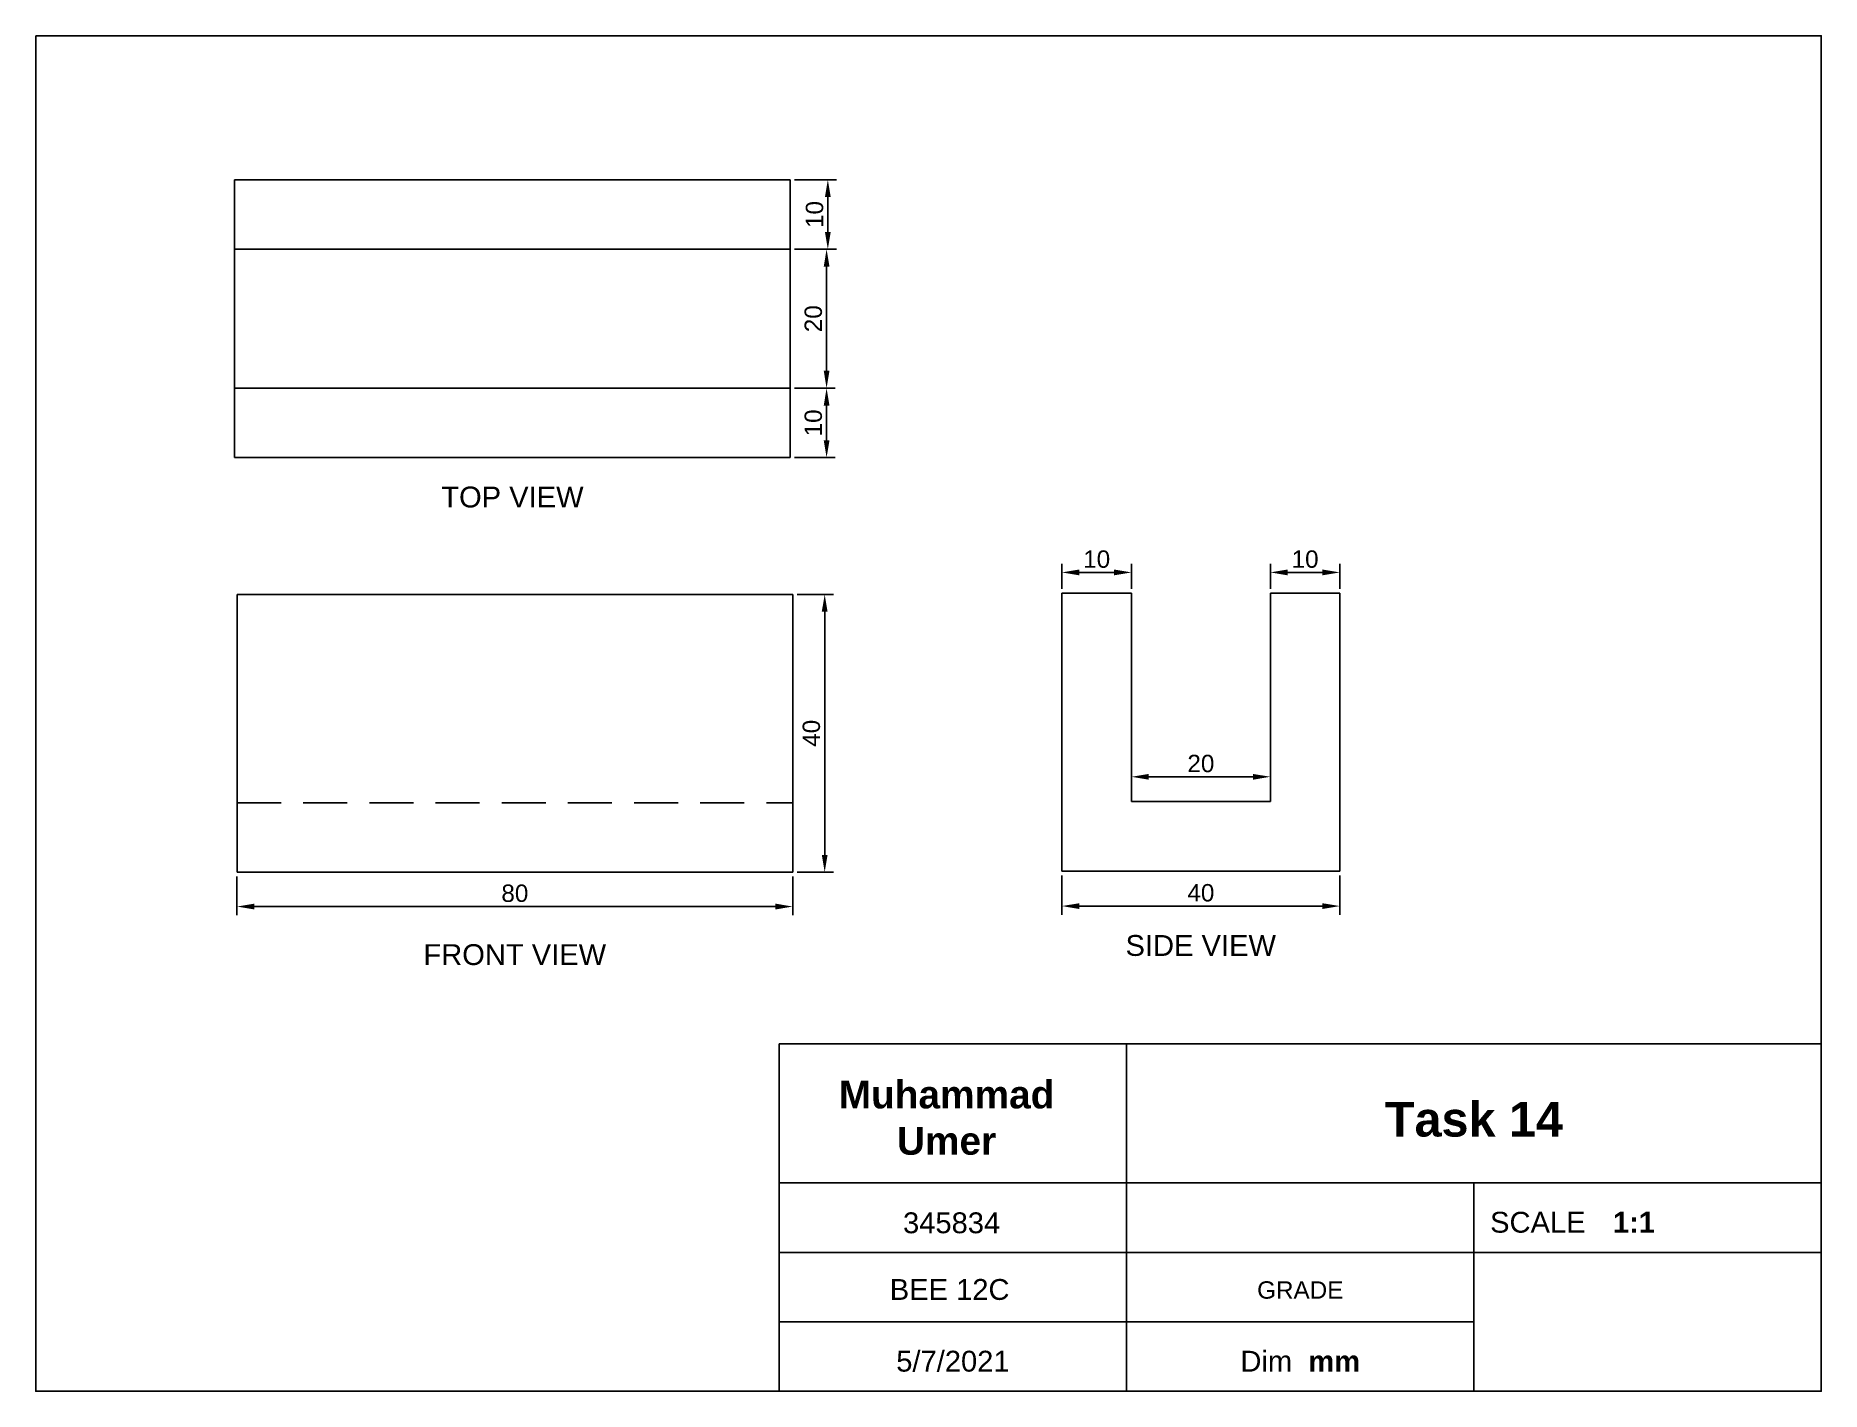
# Paper-space layout 'Layout2' of a CAD drawing. Header units: millimetres. Extents: x 0 to 257, y 0 to 195.
import ezdxf

# ---------------------------------------------------------------- set-up
doc = ezdxf.new("R2010")
doc.units = ezdxf.units.MM
doc.linetypes.add('HIDDEN', pattern=[9.525, 6.35, -3.175])
doc.styles.get("Standard").update_dxf_attribs({"font": 'arial.ttf'})
doc.dimstyles.new('ISO-25', dxfattribs={"dimtxt": 2.5, "dimasz": 2.5, "dimexe": 1.25, "dimexo": 0.625, "dimtad": 1, "dimtxsty": 'Standard', "dimcen": 2.5, "dimadec": 0, "dimazin": 0, "dimtfac": 1, "dimtmove": 0, "dimatfit": 3, "dimfxl": 1, "dimarcsym": 0})

# ---------------------------------------------------------------- blocks, each defined once
blk = doc.blocks.new('*D0')
at = {"color": 0, "linetype": 'ByBlock', "lineweight": -2, "transparency": 16777216}
for p, q in [((109.29, 144.32), (115.14, 144.32)), ((113.89, 136.82), (113.89, 141.82)), ((109.29, 134.32), (115.14, 134.32))]:
    blk.add_line(p, q, dxfattribs=at)
at = {"color": 0, "linetype": 'ByBlock', "transparency": 16777216}
for points in [[(113.48, 141.82), (114.31, 141.82), (113.89, 144.32)], [(113.48, 136.82), (114.31, 136.82), (113.89, 134.32)]]:
    blk.add_solid(points, dxfattribs=at)
at = {"layer": 'Defpoints', "color": 0, "linetype": 'ByBlock', "transparency": 16777216}
for p in [(108.67, 144.32), (113.89, 144.32), (108.67, 134.32)]:
    blk.add_point(p, dxfattribs=at)
at = {"color": 0, "linetype": 'ByBlock', "transparency": 16777216, "insert": (111.99, 139.32), "char_height": 2.5, "attachment_point": 5, "rotation": 90}
blk.add_mtext('10', dxfattribs=at)
blk = doc.blocks.new('*D1')
at = {"color": 0, "linetype": 'ByBlock', "lineweight": -2, "transparency": 16777216}
for p, q in [((109.29, 174.32), (115.32, 174.32)), ((114.07, 166.82), (114.07, 171.82)), ((109.29, 164.32), (115.32, 164.32))]:
    blk.add_line(p, q, dxfattribs=at)
at = {"color": 0, "linetype": 'ByBlock', "transparency": 16777216}
for points in [[(113.65, 171.82), (114.49, 171.82), (114.07, 174.32)], [(113.65, 166.82), (114.49, 166.82), (114.07, 164.32)]]:
    blk.add_solid(points, dxfattribs=at)
at = {"layer": 'Defpoints', "color": 0, "linetype": 'ByBlock', "transparency": 16777216}
for p in [(108.67, 174.32), (114.07, 174.32), (108.67, 164.32)]:
    blk.add_point(p, dxfattribs=at)
at = {"color": 0, "linetype": 'ByBlock', "transparency": 16777216, "insert": (112.17, 169.32), "char_height": 2.5, "attachment_point": 5, "rotation": 90}
blk.add_mtext('10', dxfattribs=at)
blk = doc.blocks.new('*D2')
at = {"color": 0, "linetype": 'ByBlock', "lineweight": -2, "transparency": 16777216}
for p, q in [((109.29, 164.32), (115.14, 164.32)), ((113.89, 146.82), (113.89, 161.82)), ((109.29, 144.32), (115.14, 144.32))]:
    blk.add_line(p, q, dxfattribs=at)
at = {"color": 0, "linetype": 'ByBlock', "transparency": 16777216}
for points in [[(113.48, 161.82), (114.31, 161.82), (113.89, 164.32)], [(113.48, 146.82), (114.31, 146.82), (113.89, 144.32)]]:
    blk.add_solid(points, dxfattribs=at)
at = {"layer": 'Defpoints', "color": 0, "linetype": 'ByBlock', "transparency": 16777216}
for p in [(108.67, 164.32), (113.89, 164.32), (108.67, 144.32)]:
    blk.add_point(p, dxfattribs=at)
at = {"color": 0, "linetype": 'ByBlock', "transparency": 16777216, "insert": (111.99, 154.32), "char_height": 2.5, "attachment_point": 5, "rotation": 90}
blk.add_mtext('20', dxfattribs=at)
blk = doc.blocks.new('*D3')
at = {"color": 0, "linetype": 'ByBlock', "lineweight": -2, "transparency": 16777216}
for p, q in [((147.77, 74.19), (147.77, 68.52)), ((187.77, 74.19), (187.77, 68.52)), ((150.27, 69.77), (185.27, 69.77))]:
    blk.add_line(p, q, dxfattribs=at)
at = {"color": 0, "linetype": 'ByBlock', "transparency": 16777216}
for points in [[(150.27, 70.18), (150.27, 69.35), (147.77, 69.77)], [(185.27, 70.18), (185.27, 69.35), (187.77, 69.77)]]:
    blk.add_solid(points, dxfattribs=at)
at = {"layer": 'Defpoints', "color": 0, "linetype": 'ByBlock', "transparency": 16777216}
for p in [(147.77, 74.82), (187.77, 74.82), (187.77, 69.77)]:
    blk.add_point(p, dxfattribs=at)
at = {"color": 0, "linetype": 'ByBlock', "transparency": 16777216, "insert": (167.77, 71.67), "char_height": 2.5, "attachment_point": 5}
blk.add_mtext('40', dxfattribs=at)
blk = doc.blocks.new('*D4')
at = {"color": 0, "linetype": 'ByBlock', "lineweight": -2, "transparency": 16777216}
for p, q in [((157.77, 85.44), (157.77, 89.63)), ((160.27, 88.38), (175.27, 88.38)), ((177.77, 85.44), (177.77, 89.63))]:
    blk.add_line(p, q, dxfattribs=at)
at = {"color": 0, "linetype": 'ByBlock', "transparency": 16777216}
for points in [[(160.27, 88.79), (160.27, 87.96), (157.77, 88.38)], [(175.27, 88.79), (175.27, 87.96), (177.77, 88.38)]]:
    blk.add_solid(points, dxfattribs=at)
at = {"layer": 'Defpoints', "color": 0, "linetype": 'ByBlock', "transparency": 16777216}
for p in [(177.77, 88.38), (157.77, 84.82), (177.77, 84.82)]:
    blk.add_point(p, dxfattribs=at)
at = {"color": 0, "linetype": 'ByBlock', "transparency": 16777216, "insert": (167.77, 90.28), "char_height": 2.5, "attachment_point": 5}
blk.add_mtext('20', dxfattribs=at)
blk = doc.blocks.new('*D5')
at = {"color": 0, "linetype": 'ByBlock', "lineweight": -2, "transparency": 16777216}
for p, q in [((147.77, 115.44), (147.77, 119.05)), ((157.77, 115.44), (157.77, 119.05)), ((150.27, 117.8), (155.27, 117.8))]:
    blk.add_line(p, q, dxfattribs=at)
at = {"color": 0, "linetype": 'ByBlock', "transparency": 16777216}
for points in [[(150.27, 118.22), (150.27, 117.38), (147.77, 117.8)], [(155.27, 118.22), (155.27, 117.38), (157.77, 117.8)]]:
    blk.add_solid(points, dxfattribs=at)
at = {"layer": 'Defpoints', "color": 0, "linetype": 'ByBlock', "transparency": 16777216}
for p in [(157.77, 117.8), (147.77, 114.82), (157.77, 114.82)]:
    blk.add_point(p, dxfattribs=at)
at = {"color": 0, "linetype": 'ByBlock', "transparency": 16777216, "insert": (152.77, 119.7), "char_height": 2.5, "attachment_point": 5}
blk.add_mtext('10', dxfattribs=at)
blk = doc.blocks.new('*D6')
at = {"color": 0, "linetype": 'ByBlock', "lineweight": -2, "transparency": 16777216}
for p, q in [((177.77, 115.44), (177.77, 119.05)), ((187.77, 115.44), (187.77, 119.05)), ((180.27, 117.8), (185.27, 117.8))]:
    blk.add_line(p, q, dxfattribs=at)
at = {"color": 0, "linetype": 'ByBlock', "transparency": 16777216}
for points in [[(180.27, 118.22), (180.27, 117.38), (177.77, 117.8)], [(185.27, 118.22), (185.27, 117.38), (187.77, 117.8)]]:
    blk.add_solid(points, dxfattribs=at)
at = {"layer": 'Defpoints', "color": 0, "linetype": 'ByBlock', "transparency": 16777216}
for p in [(187.77, 117.8), (177.77, 114.82), (187.77, 114.82)]:
    blk.add_point(p, dxfattribs=at)
at = {"color": 0, "linetype": 'ByBlock', "transparency": 16777216, "insert": (182.77, 119.7), "char_height": 2.5, "attachment_point": 5}
blk.add_mtext('10', dxfattribs=at)
blk = doc.blocks.new('*D7')
at = {"color": 0, "linetype": 'ByBlock', "lineweight": -2, "transparency": 16777216}
for p, q in [((29.02, 74.02), (29.02, 68.45)), ((109.02, 74.02), (109.02, 68.45)), ((31.52, 69.7), (106.52, 69.7))]:
    blk.add_line(p, q, dxfattribs=at)
at = {"color": 0, "linetype": 'ByBlock', "transparency": 16777216}
for points in [[(31.52, 70.12), (31.52, 69.28), (29.02, 69.7)], [(106.52, 70.12), (106.52, 69.28), (109.02, 69.7)]]:
    blk.add_solid(points, dxfattribs=at)
at = {"layer": 'Defpoints', "color": 0, "linetype": 'ByBlock', "transparency": 16777216}
for p in [(29.02, 74.64), (109.02, 74.64), (109.02, 69.7)]:
    blk.add_point(p, dxfattribs=at)
at = {"color": 0, "linetype": 'ByBlock', "transparency": 16777216, "insert": (69.02, 71.6), "char_height": 2.5, "attachment_point": 5}
blk.add_mtext('80', dxfattribs=at)
blk = doc.blocks.new('*D8')
at = {"color": 0, "linetype": 'ByBlock', "lineweight": -2, "transparency": 16777216}
for p, q in [((109.65, 114.64), (114.87, 114.64)), ((113.62, 112.14), (113.62, 77.14)), ((109.65, 74.64), (114.87, 74.64))]:
    blk.add_line(p, q, dxfattribs=at)
at = {"color": 0, "linetype": 'ByBlock', "transparency": 16777216}
for points in [[(113.2, 112.14), (114.03, 112.14), (113.62, 114.64)], [(113.2, 77.14), (114.03, 77.14), (113.62, 74.64)]]:
    blk.add_solid(points, dxfattribs=at)
at = {"layer": 'Defpoints', "color": 0, "linetype": 'ByBlock', "transparency": 16777216}
for p in [(109.02, 114.64), (109.02, 74.64), (113.62, 74.64)]:
    blk.add_point(p, dxfattribs=at)
at = {"color": 0, "linetype": 'ByBlock', "transparency": 16777216, "insert": (111.71, 94.64), "char_height": 2.5, "attachment_point": 5, "rotation": 90}
blk.add_mtext('40', dxfattribs=at)

psp = doc.layouts.new('Layout2')

# ---------------------------------------------------------------- linework, layer by layer
at = {"linetype": 'ByBlock'}
for p, q in [((28.67, 174.324), (28.67, 134.324)), ((108.67, 174.324), (28.67, 174.324)), ((28.67, 174.324), (28.67, 164.324)), ((108.67, 134.324), (108.67, 174.324)), ((28.67, 164.324), (108.67, 164.324)), ((28.67, 134.324), (28.67, 144.324)), ((28.67, 144.324), (108.67, 144.324)), ((28.67, 134.324), (108.67, 134.324)), ((29.022, 74.64), (29.022, 114.64)), ((29.022, 114.64), (109.022, 114.64)), ((109.022, 114.64), (109.022, 74.64)), ((147.774, 114.818), (147.774, 74.818)), ((147.774, 114.818), (157.774, 114.818)), ((157.774, 114.818), (157.774, 84.818)), ((177.774, 84.818), (177.774, 114.818)), ((177.774, 114.818), (187.774, 114.818)), ((187.774, 74.818), (187.774, 114.818)), ((29.022, 74.64), (29.022, 84.64)), ((157.774, 84.818), (177.774, 84.818)), ((177.774, 84.818), (177.774, 84.818)), ((29.022, 74.64), (109.022, 74.64)), ((147.774, 74.818), (187.774, 74.818)), ((107.075, 49.923, 50), (107.075, 29.923, 50)), ((157.075, -0.077, 50), (157.075, 49.923, 50)), ((107.075, 29.923, 50), (257.075, 29.923, 50)), ((207.075, -0.077, 50), (207.075, 29.923, 50)), ((257.075, 29.923, 50), (257.075, 19.923, 50)), ((257.075, 19.923, 50), (107.075, 19.923, 50)), ((107.075, 19.923, 50), (107.075, 9.923, 50)), ((107.075, 9.923, 50), (207.075, 9.923, 50)), ((107.075, -0.077, 50), (157.075, -0.077, 50)), ((157.075, -0.077, 50), (207.075, -0.077, 50))]:
    psp.add_line(p, q, dxfattribs=at)
at = {"linetype": 'HIDDEN'}
psp.add_line((29.022, 84.64), (109.022, 84.64), dxfattribs=at)
at = {"linetype": 'ByBlock', "elevation": 50}
for points in [[(0.047, 195.058), (257.075, 195.058), (257.075, -0.077), (0.047, -0.077)], [(257.075, -0.077), (107.075, -0.077), (107.075, 49.923), (257.075, 49.923)]]:
    psp.add_lwpolyline(points, close=True, dxfattribs=at)

# ---------------------------------------------------------------- texts
at = {"linetype": 'ByBlock', "attachment_point": 1}
for s, width, heights, insert, char_height in [('\\pxql;\\P\\pqc;{\\H1.2x;TOP VIEW}', 80, [15.548], (28.67, 134.324), 2.5), ('\\P\\pxqc;{\\H1.2x;FRONT VIEW}', 79.97145, [0], (29.022, 68.451), 2.5), ('\\P\\pxqc;{\\H1.2x;SIDE VIEW}', 39.95282, [0], (147.774, 69.766), 2.5), ('\\pxqc;{\\fArial|b1|i0|c0|p34;Muhammad \\PUmer}', 46.63619, [12.706], (107.844, 44.642), 4), ('\\pxqc,t20;\\P\\P{\\fArial|b1|i0|c0|p34;\\H2x;Task 14}', 100, [19.629], (157.075, 49.923, 50), 2.5), ('\\P\\pxqc;345834', 50, [0], (106.887, 30.676, 50), 3), ('\\P\\pxql;{\\H1.2x;  SCALE^I\\fArial|b1|i0|c0|p34;1:1}', 50, [0], (207.075, 29.923, 50), 2.5), ('\\pxqc;BEE 12C', 49.81169, [9.796], (106.697, 16.08, 50), 3), ('\\P\\pxqc;GRADE', 50, [0], (157.075, 19.923, 50), 2.5), ('\\P\\pxqc;{\\H1.2x;5/7/2021}', 50, [0], (107.075, 9.923, 50), 2.5), ('\\P\\pxqc;{\\H1.2x;Dim^I \\fArial|b1|i0|c0|p34;mm}', 50, [0], (157.075, 9.923, 50), 2.5)]:
    psp.add_mtext_dynamic_manual_height_columns(s, width=width, gutter_width=12.5, heights=heights, dxfattribs=dict(at, insert=insert, char_height=char_height))

# ---------------------------------------------------------------- dimensions: what is measured, and where the dimension line sits
at = {"linetype": 'ByBlock'}
for base, p1, p2, picture, middle in [((114.07, 174.324), (108.67, 164.324), (108.67, 174.324), '*D1', (112.168, 169.324)), ((113.892, 164.324), (108.67, 144.324), (108.67, 164.324), '*D2', (111.991, 154.324)), ((113.892, 144.324), (108.67, 134.324), (108.67, 144.324), '*D0', (111.991, 139.324)), ((113.615, 74.64), (109.022, 114.64), (109.022, 74.64), '*D8', (111.714, 94.64))]:
    dim = psp.add_linear_dim(base=base, p1=p1, p2=p2, angle=90, dimstyle='ISO-25', dxfattribs=at)
    dim.commit()
    dim.dimension.update_dxf_attribs({"geometry": picture, "text_midpoint": middle})
for base, p1, p2, picture, middle in [((157.774, 117.8), (147.774, 114.818), (157.774, 114.818), '*D5', (152.774, 119.701)), ((187.774, 117.8), (177.774, 114.818), (187.774, 114.818), '*D6', (182.774, 119.701)), ((177.774, 88.377), (157.774, 84.818), (177.774, 84.818), '*D4', (167.774, 90.278)), ((109.022, 69.701), (29.022, 74.64), (109.022, 74.64), '*D7', (69.022, 71.603)), ((187.774, 69.766), (147.774, 74.818), (187.774, 74.818), '*D3', (167.774, 71.668))]:
    dim = psp.add_linear_dim(base=base, p1=p1, p2=p2, dimstyle='ISO-25', dxfattribs=at)
    dim.commit()
    dim.dimension.update_dxf_attribs({"geometry": picture, "text_midpoint": middle})

doc.saveas('drawing.dxf')
